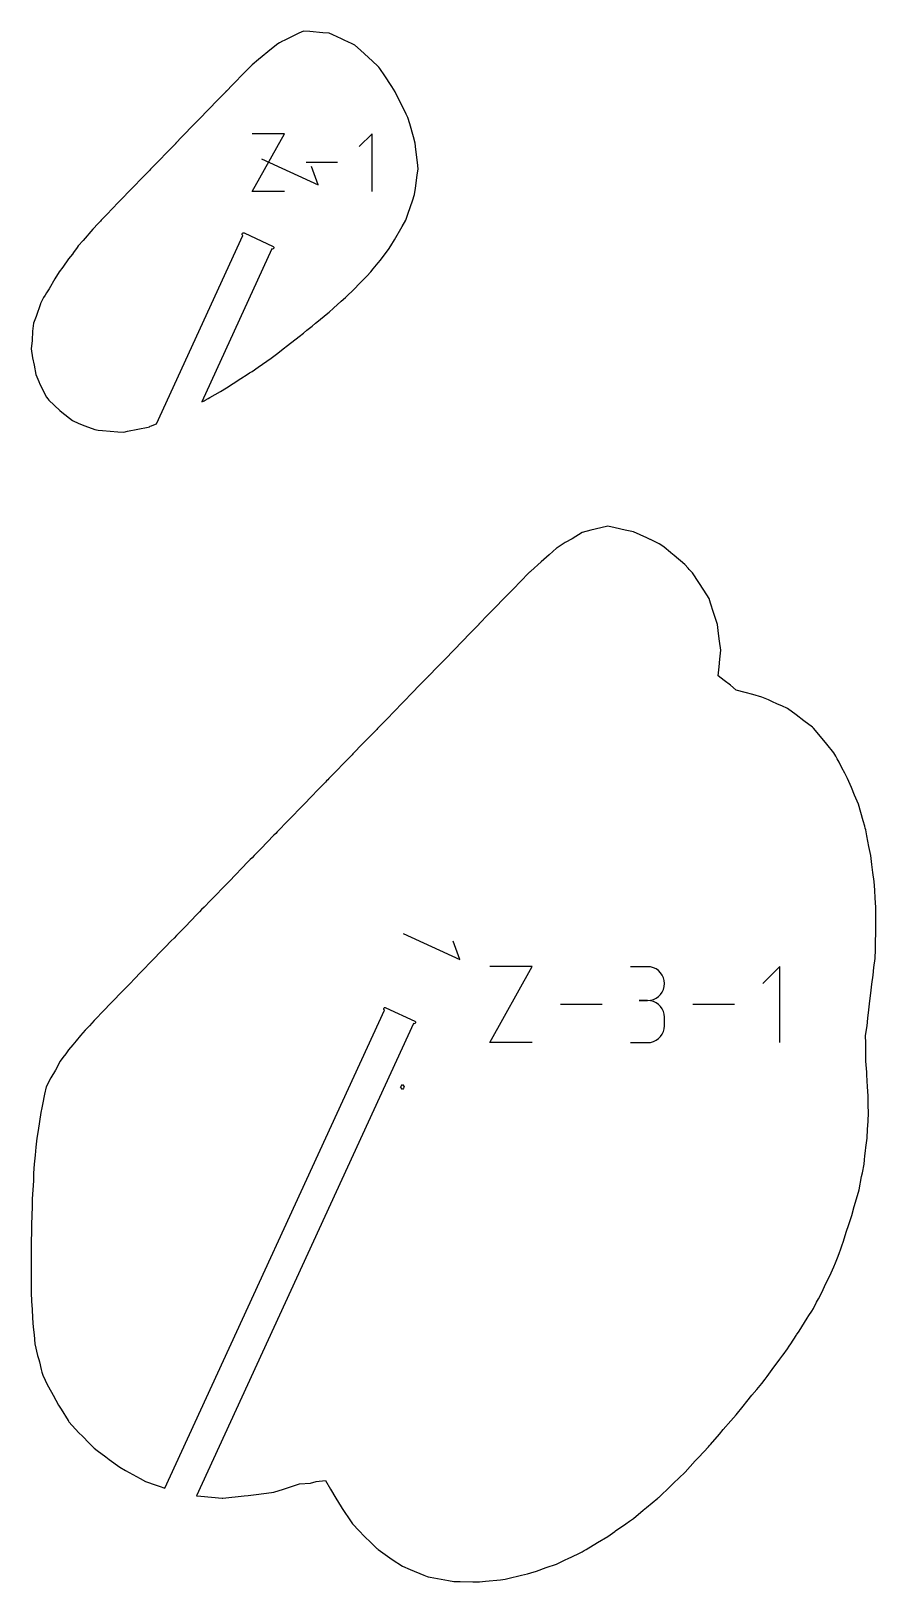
# Model space of a CAD drawing. Extents: x 0 to 560, y 0 to 480.
# Drawn here: x 319 to 349.2, y 84.9 to 140.4 of the extents above; entities that cross this region are included whole.
import ezdxf

# ---------------------------------------------------------------- set-up
doc = ezdxf.new("R2010")
doc.units = 0

msp = doc.modelspace()

# ---------------------------------------------------------------- linework, layer by layer
at = {"layer": 'annotation', "color": 1}
for p, q in [((326.887995, 134.698161), (328.036815, 136.767179)), ((328.036815, 136.767179), (326.887995, 136.767179)), ((331.179916, 136.767179), (330.719947, 136.30708)), ((331.179916, 134.698161), (331.179916, 136.767179)), ((327.215895, 135.872259), (329.25079, 134.935882)), ((329.944195, 135.73267), (328.812891, 135.73267)), ((329.25079, 134.935882), (329.006447, 135.596493)), ((328.036815, 134.698161), (326.887995, 134.698161)), ((332.292886, 108.115915), (334.327781, 107.179538)), ((334.327781, 107.179538), (334.083439, 107.840148)), ((335.405408, 104.203254), (336.917757, 106.926986)), ((336.917757, 106.926986), (335.405408, 106.926986)), ((341.054683, 106.923826), (340.449846, 106.923826)), ((341.163464, 106.914062), (341.054683, 106.923826)), ((341.265824, 106.885924), (341.163464, 106.914062)), ((341.360059, 106.841141), (341.265824, 106.885924)), ((341.444467, 106.781446), (341.360059, 106.841141)), ((341.517346, 106.708568), (341.444467, 106.781446)), ((341.576994, 106.624238), (341.517346, 106.708568)), ((345.797214, 106.926986), (345.191694, 106.321295)), ((345.797214, 104.203254), (345.797214, 106.926986)), ((341.621707, 106.530187), (341.576994, 106.624238)), ((341.649783, 106.428145), (341.621707, 106.530187)), ((341.621707, 106.108594), (341.649783, 106.211032)), ((341.65952, 106.319843), (341.649783, 106.428145)), ((341.649783, 106.211032), (341.65952, 106.319843)), ((341.65952, 106.319843), (341.65952, 106.319843)), ((341.054683, 105.714152), (340.751837, 105.714152)), ((340.751837, 105.714152), (341.054683, 105.714152)), ((341.054683, 105.714152), (341.163464, 105.723918)), ((341.163464, 105.704388), (341.054683, 105.714152)), ((341.054683, 105.714152), (341.054683, 105.714152)), ((341.163464, 105.723918), (341.265824, 105.752073)), ((341.265824, 105.676249), (341.163464, 105.704388)), ((341.265824, 105.752073), (341.360059, 105.7969)), ((341.360059, 105.631467), (341.265824, 105.676249)), ((341.360059, 105.7969), (341.444467, 105.856682)), ((341.444467, 105.571772), (341.360059, 105.631467)), ((341.444467, 105.856682), (341.517346, 105.929702)), ((341.517346, 105.929702), (341.576994, 106.014245)), ((341.576994, 106.014245), (341.621707, 106.108594)), ((339.428703, 105.56512), (337.939413, 105.56512)), ((341.517346, 105.498894), (341.444467, 105.571772)), ((341.576994, 105.414564), (341.517346, 105.498894)), ((341.621707, 105.320513), (341.576994, 105.414564)), ((341.649783, 105.218471), (341.621707, 105.320513)), ((341.65952, 105.110169), (341.649783, 105.218471)), ((341.65952, 104.807323), (341.65952, 105.110169)), ((341.65952, 105.110169), (341.65952, 105.110169)), ((344.170466, 105.56512), (342.681176, 105.56512)), ((341.517346, 104.418527), (341.576994, 104.502852)), ((341.576994, 104.502852), (341.621707, 104.59691)), ((341.621707, 104.59691), (341.649783, 104.698976)), ((341.649783, 104.698976), (341.65952, 104.807323)), ((336.917757, 104.203254), (335.405408, 104.203254)), ((340.449846, 104.20334), (341.054683, 104.20334)), ((341.054683, 104.20334), (341.163464, 104.213098)), ((341.054683, 104.20334), (341.054683, 104.20334)), ((341.163464, 104.213098), (341.265824, 104.241223)), ((341.265824, 104.241223), (341.360059, 104.285986)), ((341.360059, 104.285986), (341.444467, 104.345663)), ((341.444467, 104.345663), (341.517346, 104.418527))]:
    msp.add_line(p, q, dxfattribs=at)
at = {"layer": 'boundary', "color": 5}
for p, q in [((327.968442, 140.078801), (327.861494, 140.018102)), ((328.027994, 140.110443), (327.968442, 140.078801)), ((328.194513, 140.189229), (328.027994, 140.110443)), ((328.556134, 140.367724), (328.194513, 140.189229)), ((328.722654, 140.44651), (328.556134, 140.367724)), ((328.948724, 140.423822), (328.722654, 140.44651)), ((329.417292, 140.386775), (328.948724, 140.423822)), ((329.643361, 140.364087), (329.417292, 140.386775)), ((329.770001, 140.307989), (329.643361, 140.364087)), ((330.082748, 140.166541), (329.770001, 140.307989)), ((330.209386, 140.110443), (330.082748, 140.166541)), ((330.308818, 140.062354), (330.209386, 140.110443)), ((330.464643, 139.983629), (330.308818, 140.062354)), ((327.575873, 139.803781), (327.107302, 139.420258)), ((327.801943, 139.986459), (327.575873, 139.803781)), ((327.861494, 140.018102), (327.801943, 139.986459)), ((330.564075, 139.93554), (330.464643, 139.983629)), ((330.762442, 139.757559), (330.564075, 139.93554)), ((331.193421, 139.367714), (330.762442, 139.757559)), ((326.61584, 138.970263), (326.173741, 138.515535)), ((326.82906, 139.189732), (326.61584, 138.970263)), ((326.84191, 139.201482), (326.82906, 139.189732)), ((326.868381, 139.225829), (326.84191, 139.201482)), ((326.88123, 139.237579), (326.868381, 139.225829)), ((327.107302, 139.420258), (326.88123, 139.237579)), ((331.391788, 139.189732), (331.193421, 139.367714)), ((331.419492, 139.152159), (331.391788, 139.189732)), ((331.457082, 139.100727), (331.419492, 139.152159)), ((331.484785, 139.063153), (331.457082, 139.100727)), ((331.609918, 138.874656), (331.484785, 139.063153)), ((326.173741, 138.515535), (325.960519, 138.296066)), ((331.883599, 138.457519), (331.609918, 138.874656)), ((332.008731, 138.269021), (331.883599, 138.457519)), ((325.714842, 138.042951), (325.260261, 137.574382)), ((325.934258, 138.269021), (325.714842, 138.042951)), ((325.940667, 138.275623), (325.934258, 138.269021)), ((325.954109, 138.289465), (325.940667, 138.275623)), ((325.960519, 138.296066), (325.954109, 138.289465)), ((332.109669, 138.070579), (332.008731, 138.269021)), ((332.304556, 137.669733), (332.109669, 138.070579)), ((325.039812, 137.347243), (324.820605, 137.121424)), ((325.040056, 137.347495), (325.039812, 137.347243)), ((325.040601, 137.348059), (325.040056, 137.347495)), ((325.040845, 137.348311), (325.040601, 137.348059)), ((325.260261, 137.574382), (325.040845, 137.348311)), ((332.405493, 137.47129), (332.304556, 137.669733)), ((332.41838, 137.443663), (332.405493, 137.47129)), ((332.449006, 137.375939), (332.41838, 137.443663)), ((332.461894, 137.348311), (332.449006, 137.375939)), ((332.529155, 137.122241), (332.461894, 137.348311)), ((324.820605, 137.121424), (324.366562, 136.653419)), ((332.661344, 136.653671), (332.529155, 137.122241)), ((323.906315, 136.179501), (323.465817, 135.725893)), ((324.119098, 136.398504), (323.906315, 136.179501)), ((324.125963, 136.405572), (324.119098, 136.398504)), ((324.140492, 136.420533), (324.125963, 136.405572)), ((324.147358, 136.427601), (324.140492, 136.420533)), ((324.366562, 136.653419), (324.147358, 136.427601)), ((332.728606, 136.427601), (332.661344, 136.653671)), ((332.75281, 136.20153), (332.728606, 136.427601)), ((332.803533, 135.73296), (332.75281, 136.20153)), ((323.465817, 135.725893), (323.253034, 135.50689)), ((332.827737, 135.50689), (332.803533, 135.73296)), ((322.991961, 135.238245), (322.564958, 134.798579)), ((323.198388, 135.450645), (322.991961, 135.238245)), ((323.211674, 135.464316), (323.198388, 135.450645)), ((323.239746, 135.493219), (323.211674, 135.464316)), ((323.253034, 135.50689), (323.239746, 135.493219)), ((332.732854, 134.81225), (332.796036, 135.280819)), ((332.796036, 135.280819), (332.827737, 135.50689)), ((322.27768, 134.502958), (322.078495, 134.2971)), ((322.297323, 134.52317), (322.27768, 134.502958)), ((322.338887, 134.565967), (322.297323, 134.52317)), ((322.358531, 134.58618), (322.338887, 134.565967)), ((322.564958, 134.798579), (322.358531, 134.58618)), ((332.628501, 134.3672), (332.701154, 134.58618)), ((332.701154, 134.58618), (332.732854, 134.81225)), ((322.078495, 134.2971), (321.668547, 133.871327)), ((332.405493, 133.703986), (332.478145, 133.922966)), ((332.478145, 133.922966), (332.628501, 134.3672)), ((321.356967, 133.548129), (321.176432, 133.349996)), ((321.383852, 133.576067), (321.356967, 133.548129)), ((321.442475, 133.637531), (321.383852, 133.576067)), ((321.469362, 133.665468), (321.442475, 133.637531)), ((321.668547, 133.871327), (321.469362, 133.665468)), ((331.987343, 132.970829), (332.261477, 133.439398)), ((332.261477, 133.439398), (332.39181, 133.665468)), ((332.39181, 133.665468), (332.394318, 133.672559)), ((332.394318, 133.672559), (332.402987, 133.696895)), ((332.402987, 133.696895), (332.405493, 133.703986)), ((320.830372, 132.942891), (320.649834, 132.744759)), ((321.176432, 133.349996), (320.830372, 132.942891)), ((323.449146, 126.377985), (326.551442, 133.119766)), ((326.52238, 133.167116), (326.526921, 133.186089)), ((326.525446, 133.147849), (326.52238, 133.167116)), ((326.535651, 133.131222), (326.525446, 133.147849)), ((326.526921, 133.186089), (326.538378, 133.20188)), ((326.551442, 133.119766), (326.535651, 133.131222)), ((326.538378, 133.20188), (326.555005, 133.212085)), ((326.555005, 133.212085), (326.574271, 133.21515)), ((326.574271, 133.21515), (326.593245, 133.210609)), ((326.593245, 133.210609), (327.634311, 132.731552)), ((331.857012, 132.744759), (331.987343, 132.970829)), ((320.300906, 132.28684), (320.098034, 131.991792)), ((320.436259, 132.454584), (320.300906, 132.28684)), ((320.481792, 132.512911), (320.436259, 132.454584)), ((320.6043, 132.686432), (320.481792, 132.512911)), ((320.649834, 132.744759), (320.6043, 132.686432)), ((327.592509, 132.640709), (325.073625, 127.166775)), ((327.611482, 132.636168), (327.592509, 132.640709)), ((327.630749, 132.639233), (327.611482, 132.636168)), ((327.647376, 132.649438), (327.630749, 132.639233)), ((327.634311, 132.731552), (327.650103, 132.720096)), ((327.658832, 132.665229), (327.647376, 132.649438)), ((327.650103, 132.720096), (327.660308, 132.703469)), ((327.663373, 132.684202), (327.658832, 132.665229)), ((327.660308, 132.703469), (327.663373, 132.684202)), ((331.484785, 132.242381), (331.578017, 132.369351)), ((331.578017, 132.369351), (331.763781, 132.617789)), ((331.763781, 132.617789), (331.857012, 132.744759)), ((319.96268, 131.824048), (319.808771, 131.56551)), ((320.098034, 131.991792), (319.96268, 131.824048)), ((330.990092, 131.669153), (331.134044, 131.824048)), ((331.134044, 131.824048), (331.216162, 131.923149)), ((331.216162, 131.923149), (331.402664, 132.143281)), ((331.402664, 132.143281), (331.484785, 132.242381)), ((319.605577, 131.205958), (319.515549, 131.06055)), ((319.6073, 131.208505), (319.605577, 131.205958)), ((319.808771, 131.56551), (319.6073, 131.208505)), ((330.299883, 130.974513), (330.489677, 131.149451)), ((330.489677, 131.149451), (330.564075, 131.220626)), ((330.564075, 131.220626), (330.708024, 131.375521)), ((330.708024, 131.375521), (330.990092, 131.669153)), ((319.294546, 130.674921), (319.144156, 130.224103)), ((319.29689, 130.681244), (319.294546, 130.674921)), ((319.400975, 130.903337), (319.29689, 130.681244)), ((319.458262, 130.981943), (319.400975, 130.903337)), ((319.515549, 131.06055), (319.458262, 130.981943)), ((329.795036, 130.519513), (330.073813, 130.763366)), ((330.073813, 130.763366), (330.225487, 130.903337)), ((330.225487, 130.903337), (330.299883, 130.974513)), ((319.144156, 130.224103), (319.044036, 129.982626)), ((329.155657, 129.982626), (329.258705, 130.068726)), ((329.258705, 130.068726), (329.540315, 130.293443)), ((329.540315, 130.293443), (329.643361, 130.379541)), ((329.643361, 130.379541), (329.795036, 130.519513)), ((319.009913, 129.68908), (318.999269, 129.355463)), ((319.044036, 129.982626), (319.009913, 129.68908)), ((328.143732, 129.183171), (328.568636, 129.503458)), ((328.568636, 129.503458), (328.722654, 129.624714)), ((328.722654, 129.624714), (328.845676, 129.729529)), ((328.845676, 129.729529), (329.032635, 129.877812)), ((329.032635, 129.877812), (329.155657, 129.982626)), ((318.999269, 129.355463), (318.95455, 129.061916)), ((318.95455, 129.061916), (319.01048, 128.731524)), ((327.801943, 128.910313), (327.873998, 128.969803)), ((327.873998, 128.969803), (327.917663, 129.002426)), ((327.917663, 129.002426), (327.989717, 129.061916)), ((327.989717, 129.061916), (328.143732, 129.183171)), ((319.01048, 128.731524), (319.072442, 128.471599)), ((319.072442, 128.471599), (319.131472, 128.141205)), ((326.88123, 128.25074), (327.091708, 128.407852)), ((327.091708, 128.407852), (327.558529, 128.730935)), ((327.558529, 128.730935), (327.801943, 128.910313)), ((319.131472, 128.141205), (319.231039, 127.887024)), ((319.231039, 127.887024), (319.27511, 127.799885)), ((325.960519, 127.65995), (326.196695, 127.82162)), ((326.196695, 127.82162), (326.47757, 127.995038)), ((326.47757, 127.995038), (326.698128, 128.141205)), ((326.698128, 128.141205), (326.789682, 128.195974)), ((326.789682, 128.195974), (326.88123, 128.25074)), ((319.27511, 127.799885), (319.515549, 127.327265)), ((319.515549, 127.327265), (319.555027, 127.273881)), ((319.555027, 127.273881), (319.594505, 127.220496)), ((325.195701, 127.220496), (325.302074, 127.282538)), ((325.302074, 127.282538), (325.362499, 127.321064)), ((325.362499, 127.321064), (325.741867, 127.535269)), ((325.741867, 127.535269), (325.960519, 127.65995)), ((319.594505, 127.220496), (319.993099, 126.849228)), ((319.993099, 126.849228), (320.055558, 126.795317)), ((320.055558, 126.795317), (320.436259, 126.497306)), ((325.073625, 127.166775), (325.166352, 127.200831)), ((325.166352, 127.200831), (325.195701, 127.220496)), ((320.436259, 126.497306), (320.671019, 126.390013)), ((320.671019, 126.390013), (320.879142, 126.299784)), ((320.879142, 126.299784), (321.240607, 126.168188)), ((321.240607, 126.168188), (321.356967, 126.141353)), ((321.356967, 126.141353), (321.518478, 126.138273)), ((322.417544, 126.113955), (323.153389, 126.25792)), ((323.153389, 126.25792), (323.198388, 126.269042)), ((323.198388, 126.269042), (323.230671, 126.283582)), ((323.230671, 126.283582), (323.269446, 126.299784)), ((323.269446, 126.299784), (323.352796, 126.336056)), ((323.352796, 126.336056), (323.449146, 126.377985)), ((321.518478, 126.138273), (322.061154, 126.083261)), ((322.061154, 126.083261), (322.27768, 126.079769)), ((322.27768, 126.079769), (322.417544, 126.113955)), ((338.356323, 122.255403), (338.107402, 122.11719)), ((338.712699, 122.485096), (338.356323, 122.255403)), ((339.028522, 122.564584), (338.712699, 122.485096)), ((339.380294, 122.641219), (339.028522, 122.564584)), ((339.633412, 122.704769), (339.380294, 122.641219)), ((339.899186, 122.649223), (339.633412, 122.704769)), ((340.250957, 122.564901), (339.899186, 122.649223)), ((340.554123, 122.501718), (340.250957, 122.564901)), ((341.025066, 122.285166), (340.554123, 122.501718)), ((341.149166, 122.22792), (341.025066, 122.285166)), ((337.791991, 121.916752), (337.530854, 121.679537)), ((337.819644, 121.93378), (337.791991, 121.916752)), ((337.847301, 121.950808), (337.819644, 121.93378)), ((338.107402, 122.11719), (337.847301, 121.950808)), ((341.157389, 122.224126), (341.149166, 122.22792)), ((341.47483, 122.078339), (341.157389, 122.224126)), ((341.564218, 122.014573), (341.47483, 122.078339)), ((341.653607, 121.950808), (341.564218, 122.014573)), ((341.88003, 121.760713), (341.653607, 121.950808)), ((341.885655, 121.756141), (341.88003, 121.760713)), ((342.013573, 121.649632), (341.885655, 121.756141)), ((337.23639, 121.433182), (336.871281, 121.098308)), ((337.530854, 121.679537), (337.23639, 121.433182)), ((342.395544, 121.329765), (342.013573, 121.649632)), ((342.510922, 121.200971), (342.395544, 121.329765)), ((342.549204, 121.158891), (342.510922, 121.200971)), ((342.664585, 121.030097), (342.549204, 121.158891)), ((336.503461, 120.726621), (336.24737, 120.466112)), ((336.800261, 121.030097), (336.503461, 120.726621)), ((336.825619, 121.054784), (336.800261, 121.030097)), ((336.845923, 121.073621), (336.825619, 121.054784)), ((336.871281, 121.098308), (336.845923, 121.073621)), ((342.888744, 120.685539), (342.664585, 121.030097)), ((343.073229, 120.410317), (342.888744, 120.685539)), ((335.898573, 120.109387), (335.594642, 119.797064)), ((335.9168, 120.128069), (335.898573, 120.109387)), ((335.932342, 120.143953), (335.9168, 120.128069)), ((335.950567, 120.162635), (335.932342, 120.143953)), ((336.24737, 120.466112), (335.950567, 120.162635)), ((343.264543, 120.109387), (343.073229, 120.410317)), ((343.290397, 120.03098), (343.264543, 120.109387)), ((343.316254, 119.952574), (343.290397, 120.03098)), ((335.33379, 119.529137), (335.029856, 119.216815)), ((335.594642, 119.797064), (335.33379, 119.529137)), ((343.424118, 119.616779), (343.316254, 119.952574)), ((343.460582, 119.501122), (343.424118, 119.616779)), ((343.562665, 119.188676), (343.460582, 119.501122)), ((335.002496, 119.188676), (334.6899, 118.866877)), ((335.012061, 119.198512), (335.002496, 119.188676)), ((335.020296, 119.206979), (335.012061, 119.198512)), ((335.029856, 119.216815), (335.020296, 119.206979)), ((343.60356, 118.866518), (343.562665, 119.188676)), ((334.421742, 118.590922), (334.109149, 118.269123)), ((334.6899, 118.866877), (334.421742, 118.590922)), ((343.637726, 118.590124), (343.60356, 118.866518)), ((343.678621, 118.267966), (343.637726, 118.590124)), ((333.795248, 117.945807), (333.526713, 117.669413)), ((334.108023, 118.267966), (333.795248, 117.945807)), ((334.108373, 118.268325), (334.108023, 118.267966)), ((334.108799, 118.268763), (334.108373, 118.268325)), ((334.109149, 118.269123), (334.108799, 118.268763)), ((343.621018, 117.669413), (343.650135, 117.945807)), ((343.650135, 117.945807), (343.678621, 118.267966)), ((333.188435, 117.320969), (332.884434, 117.008127)), ((333.197471, 117.330285), (333.188435, 117.320969)), ((333.204904, 117.337939), (333.197471, 117.330285)), ((333.213937, 117.347255), (333.204904, 117.337939)), ((333.526713, 117.669413), (333.213937, 117.347255)), ((343.592532, 117.347255), (343.621018, 117.669413)), ((343.797386, 117.1714), (343.592532, 117.347255)), ((332.623575, 116.739386), (332.319571, 116.426545)), ((332.884434, 117.008127), (332.623575, 116.739386)), ((344.03211, 117.011059), (343.797386, 117.1714)), ((344.236962, 116.835204), (344.03211, 117.011059)), ((344.559122, 116.741197), (344.236962, 116.835204)), ((344.835517, 116.676069), (344.559122, 116.741197)), ((332.267725, 116.373247), (331.972524, 116.069731)), ((332.28588, 116.391889), (332.267725, 116.373247)), ((332.301414, 116.407902), (332.28588, 116.391889)), ((332.319571, 116.426545), (332.301414, 116.407902)), ((345.157675, 116.582062), (344.835517, 116.676069)), ((345.275891, 116.529766), (345.157675, 116.582062)), ((345.39514, 116.478841), (345.275891, 116.529766)), ((345.513355, 116.426545), (345.39514, 116.478841)), ((345.717298, 116.33427), (345.513355, 116.426545)), ((345.874443, 116.264273), (345.717298, 116.33427)), ((346.078386, 116.171997), (345.874443, 116.264273)), ((346.382997, 115.942114), (346.078386, 116.171997)), ((331.719739, 115.80935), (331.424535, 115.505834)), ((331.972524, 116.069731), (331.719739, 115.80935)), ((346.65806, 115.735717), (346.382997, 115.942114)), ((346.962674, 115.505834), (346.65806, 115.735717)), ((331.061326, 115.131626), (330.816742, 114.87953)), ((331.347017, 115.426032), (331.061326, 115.131626)), ((331.37397, 115.453784), (331.347017, 115.426032)), ((331.397578, 115.478082), (331.37397, 115.453784)), ((331.424535, 115.505834), (331.397578, 115.478082)), ((346.980221, 115.489079), (346.962674, 115.505834)), ((346.98155, 115.487827), (346.980221, 115.489079)), ((346.999093, 115.471072), (346.98155, 115.487827)), ((347.25239, 115.165669), (346.999093, 115.471072)), ((347.481793, 114.890527), (347.25239, 115.165669)), ((330.426304, 114.477048), (330.149843, 114.192508)), ((330.462773, 114.514667), (330.426304, 114.477048)), ((330.494583, 114.547505), (330.462773, 114.514667)), ((330.531053, 114.585123), (330.494583, 114.547505)), ((330.816742, 114.87953), (330.531053, 114.585123)), ((347.735084, 114.585123), (347.481793, 114.890527)), ((347.803949, 114.46018), (347.735084, 114.585123)), ((329.913041, 113.948952), (329.636578, 113.664413)), ((330.149843, 114.192508), (329.913041, 113.948952)), ((347.850941, 114.37594), (347.803949, 114.46018)), ((347.919807, 114.250997), (347.850941, 114.37594)), ((348.023004, 114.053782), (347.919807, 114.250997)), ((348.124056, 113.861628), (348.023004, 114.053782)), ((329.505596, 113.530016), (329.238058, 113.254775)), ((329.551294, 113.576933), (329.505596, 113.530016)), ((329.590885, 113.617495), (329.551294, 113.576933)), ((329.636578, 113.664413), (329.590885, 113.617495)), ((348.227251, 113.664413), (348.124056, 113.861628)), ((348.363021, 113.342254), (348.227251, 113.664413)), ((329.00846, 113.018944), (328.740919, 112.743702)), ((329.238058, 113.254775), (329.00846, 113.018944)), ((348.47772, 113.06586), (348.363021, 113.342254)), ((348.613487, 112.743703), (348.47772, 113.06586)), ((328.326696, 112.317038), (328.10491, 112.088841)), ((328.584886, 112.582887), (328.326696, 112.317038)), ((328.639504, 112.639196), (328.584886, 112.582887)), ((328.686299, 112.687393), (328.639504, 112.639196)), ((328.740919, 112.743702), (328.686299, 112.687393)), ((348.701121, 112.444237), (348.613487, 112.743703)), ((348.784555, 112.151192), (348.701121, 112.444237)), ((327.72814, 111.701086), (327.664169, 111.635305)), ((327.782749, 111.757211), (327.72814, 111.701086)), ((327.84672, 111.822991), (327.782749, 111.757211)), ((328.10491, 112.088841), (327.84672, 111.822991)), ((348.840517, 111.95883), (348.784555, 112.151192)), ((348.859414, 111.890911), (348.840517, 111.95883)), ((348.878311, 111.822991), (348.859414, 111.890911)), ((348.921017, 111.606162), (348.878311, 111.822991)), ((327.200865, 111.158659), (326.95166, 110.902281)), ((327.414973, 111.378928), (327.200865, 111.158659)), ((327.664169, 111.635305), (327.414973, 111.378928)), ((348.991921, 111.225885), (348.921017, 111.606162)), ((349.056725, 110.902281), (348.991921, 111.225885)), ((326.743465, 110.687952), (326.503447, 110.440888)), ((326.81642, 110.763046), (326.743465, 110.687952)), ((326.878705, 110.827188), (326.81642, 110.763046)), ((326.95166, 110.902281), (326.878705, 110.827188)), ((349.100224, 110.580122), (349.056725, 110.902281)), ((349.133788, 110.303729), (349.100224, 110.580122)), ((326.297346, 110.228636), (326.057331, 109.98157)), ((326.503447, 110.440888), (326.297346, 110.228636)), ((349.177287, 109.98157), (349.133788, 110.303729)), ((325.591946, 109.50246), (325.393854, 109.298458)), ((325.822754, 109.740057), (325.591946, 109.50246)), ((325.904893, 109.824618), (325.822754, 109.740057)), ((325.975186, 109.89701), (325.904893, 109.824618)), ((326.057331, 109.98157), (325.975186, 109.89701)), ((349.198011, 109.659413), (349.177287, 109.98157)), ((349.212743, 109.383019), (349.198011, 109.659413)), ((325.071694, 108.966827), (324.993392, 108.886189)), ((325.163044, 109.06086), (325.071694, 108.966827)), ((325.393854, 109.298458), (325.163044, 109.06086)), ((349.233466, 109.06086), (349.212743, 109.383019)), ((349.235793, 108.738701), (349.233466, 109.06086)), ((324.490402, 108.368275), (324.268876, 108.140151)), ((324.680516, 108.564031), (324.490402, 108.368275)), ((324.902044, 108.792156), (324.680516, 108.564031)), ((324.993392, 108.886189), (324.902044, 108.792156)), ((349.242417, 108.462308), (349.235793, 108.738701)), ((349.244743, 108.140151), (349.242417, 108.462308)), ((323.981333, 107.843965), (323.769223, 107.625484)), ((324.081966, 107.947642), (323.981333, 107.843965)), ((324.168246, 108.036473), (324.081966, 107.947642)), ((324.268876, 108.140151), (324.168246, 108.036473)), ((349.221519, 107.541597), (349.232869, 107.817991)), ((349.232869, 107.817991), (349.244743, 108.140151)), ((323.587058, 107.43792), (323.374947, 107.219439)), ((323.769223, 107.625484), (323.587058, 107.43792)), ((349.209643, 107.219439), (349.221519, 107.541597)), ((323.060623, 106.895743), (322.857708, 106.686915)), ((323.170672, 107.009075), (323.060623, 106.895743)), ((323.264901, 107.106108), (323.170672, 107.009075)), ((323.374947, 107.219439), (323.264901, 107.106108)), ((349.141202, 106.620888), (349.169878, 106.897281)), ((349.169878, 106.897281), (349.209643, 107.219439)), ((322.361368, 106.176091), (322.259158, 106.070845)), ((322.480614, 106.298728), (322.361368, 106.176091)), ((322.683524, 106.507555), (322.480614, 106.298728)), ((322.857708, 106.686915), (322.683524, 106.507555)), ((349.055541, 105.97657), (349.101436, 106.298728)), ((349.101436, 106.298728), (349.141202, 106.620888)), ((321.946219, 105.748686), (321.779973, 105.577539)), ((322.139912, 105.948208), (321.946219, 105.748686)), ((322.259158, 106.070845), (322.139912, 105.948208)), ((348.983122, 105.378018), (349.029018, 105.700176)), ((349.029018, 105.700176), (349.055541, 105.97657)), ((321.347669, 105.132085), (321.219202, 104.999523)), ((321.457816, 105.245456), (321.347669, 105.132085)), ((321.586282, 105.378018), (321.457816, 105.245456)), ((321.779973, 105.577539), (321.586282, 105.378018)), ((323.750221, 88.242818), (331.628434, 105.363421)), ((331.599372, 105.410771), (331.603913, 105.429744)), ((331.602437, 105.391505), (331.599372, 105.410771)), ((331.612642, 105.374877), (331.602437, 105.391505)), ((331.603913, 105.429744), (331.615369, 105.445536)), ((331.628434, 105.363421), (331.612642, 105.374877)), ((331.615369, 105.445536), (331.631996, 105.455741)), ((331.631996, 105.455741), (331.651263, 105.458806)), ((331.651263, 105.458806), (331.670236, 105.454265)), ((331.670236, 105.454265), (332.711303, 104.975208)), ((348.925867, 104.806434), (348.948193, 105.08095)), ((348.948193, 105.08095), (348.983122, 105.378018)), ((320.897498, 104.646904), (320.72701, 104.457307)), ((321.048707, 104.809927), (320.897498, 104.646904)), ((321.219202, 104.999523), (321.048707, 104.809927)), ((332.6695, 104.884364), (324.886688, 87.971081)), ((332.688474, 104.879823), (332.6695, 104.884364)), ((332.70774, 104.882889), (332.688474, 104.879823)), ((332.724367, 104.893094), (332.70774, 104.882889)), ((332.711303, 104.975208), (332.727094, 104.963752)), ((332.735823, 104.908885), (332.724367, 104.893094)), ((332.727094, 104.963752), (332.737299, 104.947125)), ((332.740365, 104.927858), (332.735823, 104.908885)), ((332.737299, 104.947125), (332.740365, 104.927858)), ((348.874377, 104.457307), (348.925867, 104.806434)), ((320.298485, 103.939178), (320.2012, 103.804769)), ((320.450155, 104.126929), (320.298485, 103.939178)), ((320.575342, 104.269558), (320.450155, 104.126929)), ((320.72701, 104.457307), (320.575342, 104.269558)), ((348.879145, 104.187565), (348.874377, 104.457307)), ((348.880267, 103.814173), (348.879145, 104.187565)), ((320.001349, 103.536597), (319.83263, 103.214438)), ((320.09863, 103.671005), (320.001349, 103.536597)), ((320.2012, 103.804769), (320.09863, 103.671005)), ((348.885261, 103.536597), (348.880267, 103.814173)), ((348.911621, 103.149555), (348.885261, 103.536597)), ((319.669469, 102.938044), (319.500752, 102.615886)), ((319.83263, 103.214438), (319.669469, 102.938044)), ((348.919746, 103.04715), (348.911621, 103.149555)), ((348.946088, 102.615886), (348.919746, 103.04715)), ((319.431927, 102.296362), (319.377781, 102.04726)), ((319.444021, 102.351628), (319.431927, 102.296362)), ((319.500752, 102.615886), (319.444021, 102.351628)), ((348.962944, 102.291834), (348.946088, 102.615886)), ((348.96748, 101.95048), (348.962944, 102.291834)), ((319.301444, 101.695176), (319.25436, 101.37275)), ((319.339613, 101.871219), (319.301444, 101.695176)), ((319.377781, 102.04726), (319.339613, 101.871219)), ((348.964437, 101.373017), (348.977767, 101.695176)), ((348.977767, 101.695176), (348.96748, 101.95048)), ((319.25436, 101.37275), (319.20818, 101.059177)), ((348.944699, 101.096623), (348.964437, 101.373017)), ((319.166393, 100.774464), (319.130727, 100.452306)), ((319.20818, 101.059177), (319.166393, 100.774464)), ((348.883841, 100.448664), (348.93137, 100.774464)), ((348.93137, 100.774464), (348.944699, 101.096623)), ((319.105861, 100.175913), (319.070193, 99.853755)), ((319.130727, 100.452306), (319.105861, 100.175913)), ((348.828099, 100.001221), (348.840517, 100.148687)), ((348.840517, 100.148687), (348.865045, 100.320424)), ((348.865045, 100.320424), (348.86549, 100.324622)), ((348.86549, 100.324622), (348.883841, 100.448664)), ((319.046624, 99.531595), (319.039166, 99.255201)), ((319.070193, 99.853755), (319.046624, 99.531595)), ((348.730007, 99.409695), (348.756583, 99.532687)), ((348.756583, 99.532687), (348.757332, 99.53659)), ((348.757332, 99.53659), (348.815682, 99.853755)), ((348.815682, 99.853755), (348.828099, 100.001221)), ((319.015591, 98.933042), (319.000063, 98.610886)), ((319.039166, 99.255201), (319.015591, 98.933042)), ((348.549294, 98.610886), (348.637499, 98.933043)), ((348.637499, 98.933043), (348.730007, 99.409695)), ((319.000063, 98.610886), (318.999625, 98.334493)), ((348.467349, 98.334492), (348.549294, 98.610886)), ((318.984091, 98.012332), (318.972138, 97.690174)), ((318.999625, 98.334493), (318.984091, 98.012332)), ((348.276597, 97.690174), (348.379144, 98.012332)), ((348.379144, 98.012332), (348.467349, 98.334492)), ((318.96918, 97.413781), (318.957234, 97.091625)), ((318.972138, 97.690174), (318.96918, 97.413781)), ((348.076845, 97.091625), (348.179388, 97.413781)), ((348.179388, 97.413781), (348.276597, 97.690174)), ((318.956501, 96.769466), (318.955292, 96.493071)), ((318.957234, 97.091625), (318.956501, 96.769466)), ((347.919807, 96.645134), (347.979313, 96.819527)), ((347.979313, 96.819527), (348.017333, 96.917229)), ((348.017333, 96.917229), (348.076845, 97.091625)), ((318.955292, 96.493071), (318.95455, 96.170911)), ((318.95455, 96.170911), (318.955902, 95.848753)), ((347.588878, 95.848753), (347.736873, 96.170911)), ((347.736873, 96.170911), (347.792582, 96.318678)), ((347.792582, 96.318678), (347.864098, 96.497371)), ((347.864098, 96.497371), (347.919807, 96.645134)), ((318.955902, 95.848753), (318.955569, 95.57236)), ((347.451945, 95.57236), (347.588878, 95.848753)), ((318.955569, 95.57236), (318.956917, 95.250204)), ((318.956917, 95.250204), (318.968643, 94.928043)), ((347.117549, 94.905489), (347.185496, 95.02368)), ((347.185496, 95.02368), (347.30395, 95.250203)), ((347.30395, 95.250203), (347.451945, 95.57236)), ((318.968643, 94.928043), (318.991198, 94.651648)), ((318.991198, 94.651648), (319.00292, 94.32949)), ((346.841437, 94.425129), (346.939903, 94.583333)), ((346.939903, 94.583333), (346.999093, 94.678968)), ((346.999093, 94.678968), (347.117549, 94.905489)), ((319.00292, 94.32949), (319.030141, 94.007334)), ((319.030141, 94.007334), (319.067483, 93.73094)), ((346.486298, 93.87084), (346.782246, 94.32949)), ((346.782246, 94.32949), (346.841437, 94.425129)), ((319.067483, 93.73094), (319.094703, 93.408779)), ((319.094703, 93.408779), (319.191915, 92.9916)), ((346.132892, 93.323112), (346.187398, 93.408779)), ((346.187398, 93.408779), (346.381122, 93.7143)), ((346.381122, 93.7143), (346.393692, 93.733895)), ((346.393692, 93.733895), (346.486298, 93.87084)), ((319.191915, 92.9916), (319.235226, 92.848388)), ((319.235226, 92.848388), (319.256652, 92.765077)), ((345.521065, 92.488072), (345.79575, 92.857275)), ((345.79575, 92.857275), (345.904995, 93.001129)), ((345.904995, 93.001129), (345.916764, 93.01738)), ((345.916764, 93.01738), (346.078386, 93.237442)), ((346.078386, 93.237442), (346.132892, 93.323112)), ((319.256652, 92.765077), (319.319318, 92.488072)), ((319.319318, 92.488072), (319.348549, 92.390862)), ((319.348549, 92.390862), (319.377781, 92.293653)), ((319.377781, 92.293653), (319.463733, 92.113801)), ((345.342701, 92.23989), (345.521065, 92.488072)), ((319.463733, 92.113801), (319.49032, 92.047598)), ((319.49032, 92.047598), (319.586224, 91.870072)), ((319.586224, 91.870072), (319.743412, 91.567358)), ((344.793752, 91.567358), (344.975713, 91.780194)), ((344.975713, 91.780194), (345.157675, 91.993029)), ((345.157675, 91.993029), (345.266285, 92.142635)), ((345.266285, 92.142635), (345.342701, 92.23989)), ((319.743412, 91.567358), (319.945167, 91.211643)), ((319.945167, 91.211643), (320.037729, 91.073651)), ((344.236962, 90.864215), (344.478559, 91.176545)), ((344.478559, 91.176545), (344.61662, 91.340612)), ((344.61662, 91.340612), (344.793752, 91.567358)), ((320.037729, 91.073651), (320.286057, 90.662426)), ((320.286057, 90.662426), (320.295302, 90.646648)), ((320.295302, 90.646648), (320.296894, 90.644057)), ((320.296894, 90.644057), (320.298485, 90.641467)), ((320.298485, 90.641467), (320.316069, 90.622365)), ((320.316069, 90.622365), (320.675042, 90.225063)), ((343.771728, 90.336058), (344.040106, 90.646648)), ((344.040106, 90.646648), (344.138535, 90.755431)), ((344.138535, 90.755431), (344.236962, 90.864215)), ((320.675042, 90.225063), (320.795339, 90.104196)), ((320.795339, 90.104196), (321.044846, 89.852452)), ((343.316254, 89.801856), (343.632476, 90.179686)), ((343.632476, 90.179686), (343.771728, 90.336058)), ((321.044846, 89.852452), (321.168565, 89.72594)), ((321.168565, 89.72594), (321.193883, 89.700487)), ((321.193883, 89.700487), (321.219202, 89.675033)), ((321.219202, 89.675033), (321.330071, 89.592003)), ((321.330071, 89.592003), (321.641393, 89.356995)), ((342.897024, 89.355279), (343.243737, 89.72594)), ((343.243737, 89.72594), (343.279996, 89.763898)), ((343.279996, 89.763898), (343.316254, 89.801856)), ((321.641393, 89.356995), (321.759491, 89.271686)), ((321.759491, 89.271686), (322.139912, 88.991612)), ((322.139912, 88.991612), (322.343152, 88.877898)), ((342.403337, 88.812029), (342.768538, 89.219935)), ((342.768538, 89.219935), (342.897024, 89.355279)), ((322.343152, 88.877898), (322.472445, 88.80523)), ((322.472445, 88.80523), (322.86638, 88.584766)), ((322.86638, 88.584766), (323.060623, 88.477323)), ((323.060623, 88.477323), (323.439044, 88.349925)), ((328.259126, 88.290866), (328.584886, 88.39818)), ((328.584886, 88.39818), (328.968281, 88.42183)), ((328.968281, 88.42183), (329.181657, 88.481291)), ((329.181657, 88.481291), (329.505596, 88.511541)), ((329.505596, 88.511541), (329.684852, 88.206578)), ((341.863203, 88.303983), (341.988418, 88.421148)), ((341.988418, 88.421148), (342.388544, 88.796797)), ((342.388544, 88.796797), (342.395544, 88.803413)), ((342.395544, 88.803413), (342.396367, 88.804321)), ((342.396367, 88.804321), (342.39719, 88.80523)), ((342.39719, 88.80523), (342.403337, 88.812029)), ((323.439044, 88.349925), (323.553352, 88.30974)), ((323.553352, 88.30974), (323.750221, 88.242818)), ((324.886688, 87.971081), (324.902044, 87.967811)), ((324.902044, 87.967811), (325.044875, 87.958139)), ((325.044875, 87.958139), (325.81152, 87.884516)), ((325.81152, 87.884516), (325.821581, 87.883517)), ((325.821581, 87.883517), (325.822754, 87.883373)), ((325.822754, 87.883373), (325.823924, 87.883492)), ((325.823924, 87.883492), (325.833458, 87.884516)), ((325.833458, 87.884516), (326.595189, 87.965068)), ((326.595189, 87.965068), (326.743465, 87.980239)), ((326.743465, 87.980239), (326.924679, 88.003892)), ((326.924679, 88.003892), (327.391103, 88.064399)), ((327.391103, 88.064399), (327.664169, 88.100092)), ((327.664169, 88.100092), (328.000461, 88.209899)), ((328.000461, 88.209899), (328.259126, 88.290866)), ((329.684852, 88.206578), (329.878764, 87.884516)), ((329.878764, 87.884516), (330.067327, 87.568017)), ((341.014511, 87.545469), (341.428866, 87.884516)), ((341.428866, 87.884516), (341.451849, 87.903568)), ((341.451849, 87.903568), (341.47483, 87.922621)), ((341.47483, 87.922621), (341.863203, 88.303983)), ((330.067327, 87.568017), (330.107051, 87.50959)), ((330.107051, 87.50959), (330.426304, 87.029836)), ((340.554123, 87.157625), (340.897627, 87.450785)), ((340.897627, 87.450785), (341.014511, 87.545469)), ((330.426304, 87.029836), (330.454818, 86.996821)), ((330.454818, 86.996821), (330.483332, 86.963806)), ((330.483332, 86.963806), (330.723071, 86.708265)), ((330.723071, 86.708265), (330.9004, 86.516974)), ((339.633412, 86.504925), (339.879021, 86.686398)), ((339.879021, 86.686398), (339.907913, 86.706295)), ((339.907913, 86.706295), (340.273772, 86.963806)), ((340.273772, 86.963806), (340.413946, 87.060716)), ((340.413946, 87.060716), (340.554123, 87.157625)), ((330.9004, 86.516974), (331.145434, 86.277217)), ((331.145434, 86.277217), (331.347017, 86.078525)), ((338.850174, 86.043098), (339.25935, 86.288194)), ((339.25935, 86.288194), (339.633412, 86.504925)), ((331.347017, 86.078525), (331.370834, 86.060812)), ((331.370834, 86.060812), (331.394651, 86.043098)), ((331.394651, 86.043098), (331.902224, 85.685963)), ((331.902224, 85.685963), (331.906142, 85.683336)), ((331.906142, 85.683336), (332.267725, 85.449825)), ((337.791991, 85.517379), (338.1256, 85.685175)), ((338.1256, 85.685175), (338.185996, 85.71356)), ((338.185996, 85.71356), (338.563359, 85.889789)), ((338.563359, 85.889789), (338.712698, 85.961)), ((338.712698, 85.961), (338.780417, 86.002053)), ((338.780417, 86.002053), (338.850174, 86.043098)), ((332.267725, 85.449825), (332.549985, 85.326055)), ((332.549985, 85.326055), (333.039712, 85.122385)), ((333.039712, 85.122385), (333.152623, 85.077941)), ((333.152623, 85.077941), (333.188435, 85.06503)), ((333.188435, 85.06503), (333.258682, 85.052139)), ((333.258682, 85.052139), (333.914505, 84.927743)), ((336.045222, 85.004468), (336.541593, 85.122385)), ((336.541593, 85.122385), (336.757621, 85.175903)), ((336.757621, 85.175903), (336.87128, 85.202194)), ((336.87128, 85.202194), (337.072789, 85.270946)), ((337.072789, 85.270946), (337.421845, 85.39527)), ((337.421845, 85.39527), (337.791991, 85.517379)), ((333.914505, 84.927743), (334.109149, 84.892556)), ((334.109149, 84.892556), (334.340713, 84.890821)), ((334.340713, 84.890821), (334.788177, 84.880707)), ((334.788177, 84.880707), (335.029856, 84.878946)), ((335.029856, 84.878946), (335.246027, 84.906217)), ((335.246027, 84.906217), (335.788856, 84.960673)), ((335.788856, 84.960673), (335.950567, 84.980159)), ((335.950567, 84.980159), (336.045222, 85.004468))]:
    msp.add_line(p, q, dxfattribs=at)
at = {"layer": 'hole', "color": 5}
for p, q in [((332.195377, 102.615886), (332.231552, 102.660398)), ((332.231552, 102.568243), (332.195377, 102.615886)), ((332.231552, 102.660398), (332.267725, 102.70491)), ((332.267725, 102.520599), (332.231552, 102.568243)), ((332.267725, 102.70491), (332.301843, 102.660398)), ((332.301843, 102.568243), (332.267725, 102.520599)), ((332.301843, 102.660398), (332.335962, 102.615886)), ((332.335962, 102.615886), (332.301843, 102.568243))]:
    msp.add_line(p, q, dxfattribs=at)

doc.saveas('drawing.dxf')
